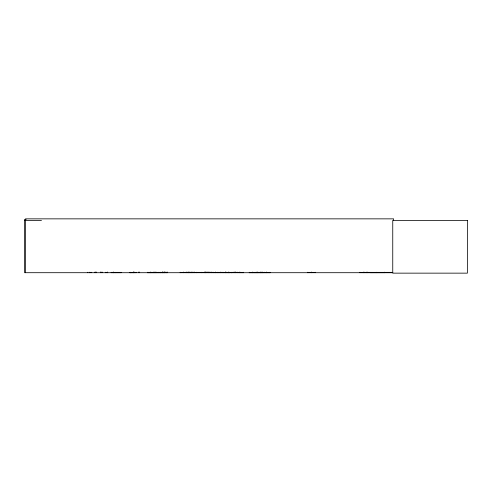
<?xml version="1.0" encoding="UTF-8"?>
<svg xmlns="http://www.w3.org/2000/svg" width="492" height="492" viewBox="0 0 492 492"><rect width="100%" height="100%" fill="white"/><g stroke="black" fill="none" stroke-linecap="round" stroke-linejoin="round"><path stroke-width="0.74" d="M384.326 272.593L384.32 272.267M370.544 272.685L384.787 272.66M391.73 272.353L391.737 272.691L391.743 272.353L363.139 272.359M391.743 272.494L363.121 272.5M359.83 272.648L391.743 272.66M359.996 272.636L360.033 272.267M231.068 272.703L237.538 272.304L237.575 272.703M237.525 272.636L237.452 272.267M129.851 272.703L136.179 272.648M166.327 272.593L166.253 272.304M185.724 272.648L185.767 272.304M213.085 272.648L213.128 272.304M249.204 272.703L270.139 272.685M254.653 272.636L254.665 272.304L254.708 272.703M147.526 272.703L167.458 272.673M225.582 272.648L225.576 272.156M376.306 272.636L376.318 272.304M366.761 272.648L366.792 272.304M130.085 272.648L130.122 272.304L130.165 272.703M135.712 272.648L135.755 272.304L135.792 272.703M180.097 272.648L185.767 272.593M180.306 272.648L180.349 272.304M231.96 272.648L231.996 272.304L232.04 272.703M217.519 272.648L217.556 272.304M222.771 272.648L213.602 272.648M263.737 272.648L263.773 272.304M147.815 272.648L147.858 272.304M205.201 272.648L205.25 272.304M105.294 272.648L107.625 272.648L107.588 272.156M105.577 272.648L105.626 272.304M254.917 272.648L254.973 272.304L255.028 272.703M26.137 219.407L24.6 219.407L24.6 272.703L392.85 272.703M24.6 220.398L41.476 220.398M111.223 272.359L121.069 272.359M149.021 272.359L167.446 272.359M189.752 272.359L206.978 272.359M111.198 272.5L121.087 272.5M149.002 272.5L167.465 272.5M189.734 272.488L206.997 272.5M111.21 272.673L121.081 272.673M213.128 272.593L186.234 272.648M230.016 272.685L223.024 272.648M243.54 272.685L237.888 272.648M315.323 272.593L307.414 272.648L307.414 272.267M264.567 272.648L264.628 272.267M264.278 272.648L264.222 272.304M262.931 272.648L262.876 272.304M115.479 272.648L115.423 272.304L115.374 272.703M212.501 272.648L212.446 272.304M154.82 272.648L154.771 272.304L154.728 272.703M269.887 272.648L269.844 272.304L269.807 272.703M260.778 272.648L260.735 272.304M186.45 272.648L186.486 272.045M196.4 272.648L196.357 272.304L196.32 272.703M191.05 272.648L191.105 272.267M160.706 272.636L160.693 272.304L160.656 272.703M165.798 272.636L165.792 272.045M264.136 272.648L264.173 272.267M263.952 272.648L263.921 272.304L263.817 272.703M257.697 272.636L257.654 272.267M384.836 272.685L384.793 272.279M393.618 220.398L393.618 218.854L25.467 218.854L25.467 272.703M384.357 272.267L384.357 272.703M376.405 272.267L376.417 272.703M367.167 272.156L367.167 272.703M366.934 272.156L366.934 272.703M366.817 272.267L366.817 272.703M364.111 272.267L364.111 272.703M364 272.156L364 272.703M363.76 272.156L363.76 272.703M315.323 272.267L315.323 272.703M311.504 272.156L311.504 272.703M311.233 272.156L311.233 272.703M266.639 272.156L266.639 272.703M266.461 272.156L266.461 272.703M262.826 272.267L262.826 272.703M262.654 272.156L262.605 272.703M261.984 272.156L261.984 272.703M261.805 272.156L261.805 272.703M260.692 272.267L260.692 272.703M260.336 272.156L260.336 272.703M260.12 272.156L260.12 272.703M258.644 272.267L258.644 272.703M257.531 272.156L257.531 272.703M257.353 272.156L257.353 272.703M256.541 272.156L256.59 272.703M256.375 272.267L256.375 272.703M255.52 272.267L255.52 272.703M252.876 272.156L252.876 272.703M252.697 272.156L252.697 272.703M249.536 272.267L249.536 272.703M243.22 272.267L243.22 272.703M239.967 272.156L239.967 272.703M239.776 272.156L239.776 272.703M237.808 272.267L237.808 272.703M236.744 272.267L236.744 272.703M235.483 272.156L235.483 272.703M235.293 272.156L235.293 272.703M235.108 272.156L235.108 272.703M234.887 272.156L234.887 272.703M234.069 272.156L234.069 272.703M233.934 272.156L233.934 272.703M232.784 272.267L232.784 272.703M231.338 272.267L231.338 272.703M229.887 272.267L229.887 272.703L229.795 272.267M228.768 272.267L228.768 272.703L228.743 272.156M228.602 272.156L228.602 272.703M226.056 272.156L226.056 272.703M225.933 272.267L225.933 272.703M225.816 272.156L225.816 272.703M225.391 272.156L225.391 272.703M223.516 272.267L223.516 272.703M222.968 272.267L222.968 272.703M222.851 272.267L222.851 272.703M220.976 272.156L220.976 272.703M220.791 272.156L220.791 272.703M218.934 272.267L218.934 272.703M217.599 272.267L217.599 272.703M215.68 272.156L215.68 272.703M215.49 272.156L215.49 272.703M213.522 272.267L213.522 272.703M213.165 272.267L213.165 272.703M212.396 272.267L212.396 272.703M211.658 272.267L211.658 272.703M211.197 272.156L211.197 272.703M211.007 272.156L211.007 272.703M209.924 272.156L209.924 272.703M209.801 272.156L209.801 272.703M208.903 272.267L208.903 272.703M208.651 272.156L208.608 272.703M208.46 272.156L208.46 272.703M207.753 272.267L207.753 272.703L207.685 272.045M206.148 272.045L206.148 272.703M206.08 272.267L206.08 272.703M205.963 272.267L205.914 272.703M205.761 272.156L205.761 272.703M205.521 272.156L205.521 272.703M205.299 272.267L205.299 272.703M205.059 272.156L205.059 272.703M204.401 272.156L204.401 272.703M204.278 272.156L204.278 272.703M194.303 272.156L194.303 272.703M194.106 272.156L194.106 272.703M193.012 272.156L193.012 272.703M192.821 272.156L192.821 272.703M191.572 272.267L191.572 272.703M191.148 272.045L191.148 272.703M190.761 272.267L190.761 272.703M189.617 272.045L189.617 272.703M188.319 272.156L188.319 272.703M188.128 272.156L188.128 272.703M188.024 272.045L188.024 272.703M186.154 272.267L186.154 272.703M185.804 272.267L185.804 272.703M183.83 272.156L183.83 272.703M183.645 272.156L183.645 272.703M180.386 272.267L180.386 272.703M167.323 272.045L167.323 272.703M166.364 272.267L166.364 272.703M166.216 272.267L166.216 272.703M164.457 272.156L164.457 272.703M164.31 272.156L164.31 272.703M164.199 272.045L164.199 272.703M164.113 272.156L164.113 272.703M163.602 272.267L163.602 272.703M163.553 272.267L163.553 272.703M162.907 272.156L162.907 272.703M162.661 272.045L162.661 272.703M162.409 272.156L162.409 272.703M162.219 272.156L162.219 272.703M160.804 272.267L160.804 272.703M160.115 272.267L160.115 272.703M158.744 272.267L158.744 272.703M156.044 272.156L156.044 272.703M155.909 272.156L155.909 272.703M154.937 272.045L154.937 272.703M153.848 272.045L153.848 272.703M151.923 272.267L151.923 272.703M150.743 272.156L150.743 272.703M150.601 272.156L150.601 272.703M147.907 272.267L147.907 272.703M139.414 272.045L139.414 272.703M138.326 272.045L138.326 272.703M136.259 272.267L136.259 272.703M134.199 272.156L134.199 272.703M134.008 272.156L134.008 272.703M133.738 272.045L133.738 272.703M133.695 272.156L133.695 272.703M133.498 272.156L133.498 272.703M130.7 272.267L130.7 272.703M113.535 272.156L113.535 272.703M113.461 272.156L113.461 272.703L113.375 272.304M113.326 272.267L113.326 272.703M107.73 272.267L107.73 272.703M107.52 272.156L107.52 272.703M105.682 272.267L105.682 272.703M102.115 272.045L102.115 272.703M101.026 272.045L101.026 272.703M100.577 272.045L100.577 272.703M96.537 272.045L96.592 272.703M95.503 272.045L95.503 272.703M95.005 272.045L95.005 272.703M91.684 272.267L91.684 272.703M90.042 272.267L90.042 272.703M89.624 272.267L89.624 272.703M89.175 272.267L89.175 272.703M87.502 272.267L87.502 272.703M391.011 272.402A39.354 6.175 33 0 1 389.732 272.383M370.261 272.353L370.31 272.703L370.248 272.353M391.687 272.353L391.675 272.685L391.681 272.353M467.4 220.398L392.751 220.398L392.751 273.146L467.4 273.146L467.4 220.398M370.95 272.648L370.919 272.304L370.894 272.703M201.806 272.703L201.806 272.267L201.782 272.703M196.677 272.703L196.677 272.267L196.634 272.703"/></g></svg>
